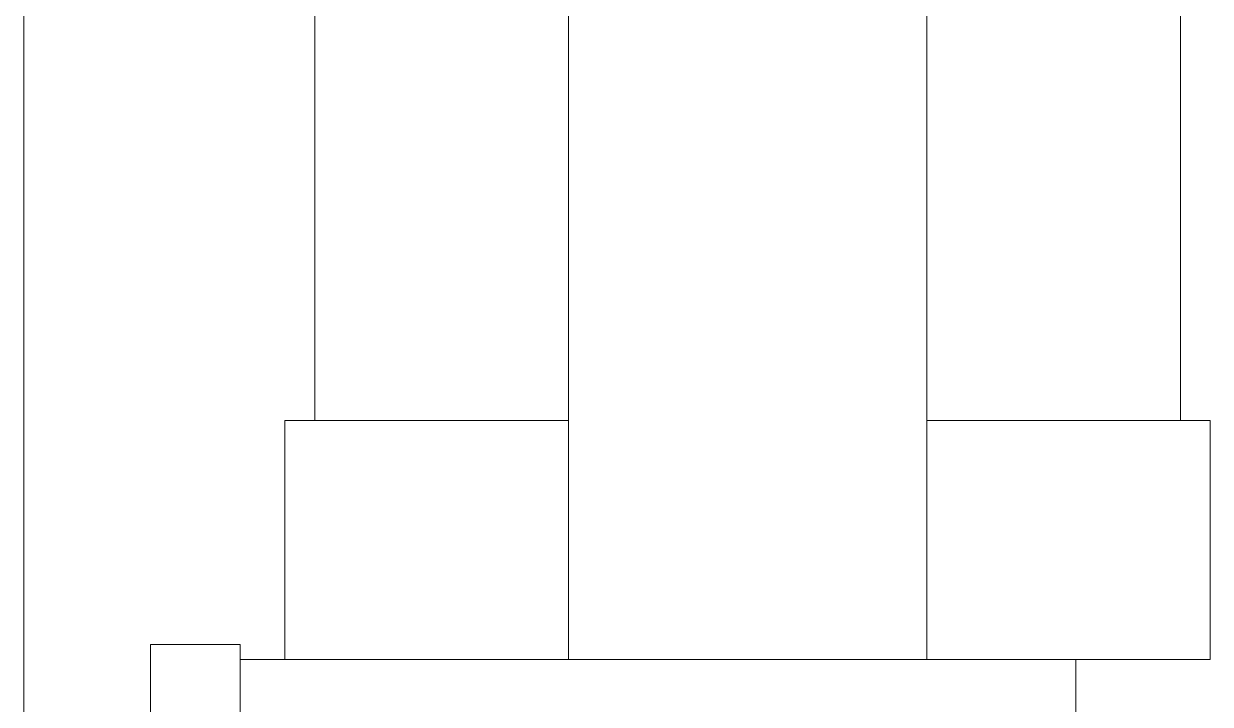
# Model space of a CAD drawing. Header units: millimetres. Extents: x 0 to 8410, y 0 to 5940.
# Drawn here: x 2627.56 to 2667.31, y 2229.08 to 2251.87 of the extents above; entities that cross this region are included whole.
import ezdxf

# ---------------------------------------------------------------- set-up
doc = ezdxf.new("R2010")
doc.units = ezdxf.units.MM
doc.header["$LTSCALE"] = 10
doc.layers.add('가시적인 것(ISO)', color=3, linetype='Continuous', lineweight=5, true_color=0x00ff00)

msp = doc.modelspace()

# ---------------------------------------------------------------- linework, layer by layer
at = {"layer": '가시적인 것(ISO)'}
for p, q in [((2627.565, 2169.079), (2627.565, 2500.829)), ((2645.815, 2230.579), (2645.815, 2290.579)), ((2657.815, 2230.579), (2657.815, 2290.579)), ((2637.315, 2267.579), (2637.315, 2238.579)), ((2666.315, 2267.579), (2666.315, 2238.579)), ((2645.815, 2238.579), (2636.315, 2238.579)), ((2636.315, 2238.579), (2636.315, 2230.579)), ((2667.315, 2238.579), (2657.815, 2238.579)), ((2667.315, 2238.579), (2667.315, 2230.579)), ((2631.815, 2231.079), (2631.815, 2151.079)), ((2631.815, 2231.079), (2634.815, 2231.079)), ((2634.815, 2231.079), (2634.815, 2151.079)), ((2645.163, 2230.579), (2634.815, 2230.579)), ((2645.163, 2230.579), (2645.815, 2230.579)), ((2657.815, 2230.579), (2645.815, 2230.579)), ((2657.815, 2230.579), (2667.315, 2230.579)), ((2662.815, 2227.579), (2662.815, 2230.579))]:
    msp.add_line(p, q, dxfattribs=at)

doc.saveas('drawing.dxf')
